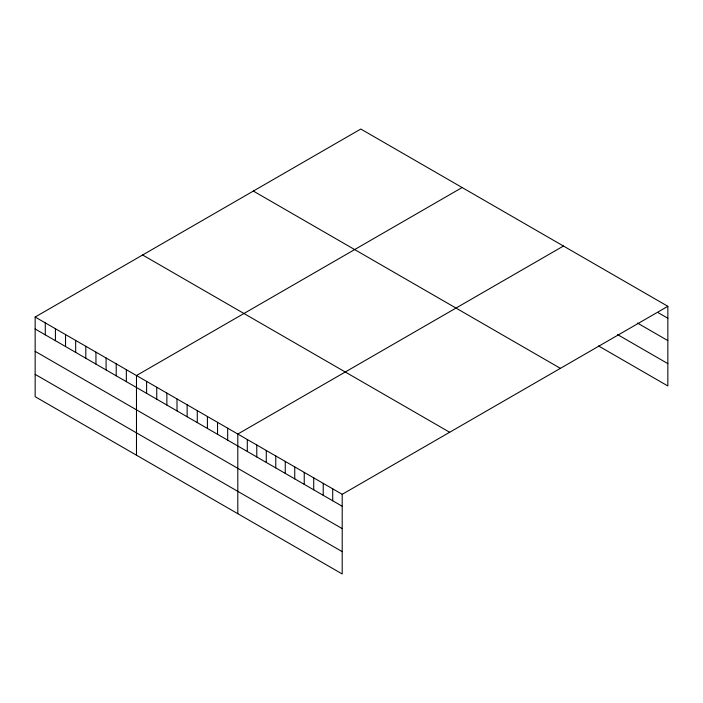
<?xml version="1.0" encoding="UTF-8"?>
<svg xmlns="http://www.w3.org/2000/svg" width="703" height="703" viewBox="0 0 703 703"><rect width="100%" height="100%" fill="white"/><g stroke="black" fill="none" stroke-linecap="round" stroke-linejoin="round"><path stroke-width="1.05" d="M667.85 306.306L342.203 494.314L342.203 573.973L35.15 396.694L35.15 317.035L360.797 129.027L667.85 306.306L667.85 385.965L598.569 345.964M462.126 187.525L136.479 375.534L136.479 455.201M563.455 246.032L237.807 434.041L237.807 513.7M658.36 312.782L667.85 318.257M637.48 323.064L667.85 340.604M617.55 334.584L667.85 363.618M253.335 191.067L560.388 368.346M142.612 254.996L449.665 432.266M35.15 317.035L342.203 494.314M35.15 328.995L342.203 506.265M35.15 351.333L342.203 528.612M35.15 374.356L342.203 551.635M332.712 488.831L332.712 500.791M323.222 483.356L323.222 495.307M313.731 477.873L313.731 489.833M304.241 472.39L304.241 484.349M294.75 466.915L294.75 478.875M285.26 461.432L285.26 473.391M275.769 455.957L275.769 467.908M266.279 450.474L266.279 462.433M256.788 444.999L256.788 456.95M247.298 439.516L247.298 451.475M227.675 428.189L227.675 440.148M217.543 422.336L217.543 434.296M207.411 416.484L207.411 428.443M197.279 410.64L197.279 422.591M187.139 404.787L187.139 416.747M177.007 398.935L177.007 410.895M166.875 393.082L166.875 405.042M156.743 387.239L156.743 399.19M146.611 381.386L146.611 393.346M126.347 369.69L126.347 381.641M116.215 363.838L116.215 375.789M106.083 357.985L106.083 369.945M95.951 352.133L95.951 364.092M85.81 346.289L85.81 358.24M75.678 340.437L75.678 352.396M65.546 334.584L65.546 346.544M55.414 328.732L55.414 340.691M45.282 322.888L45.282 334.839"/></g></svg>
